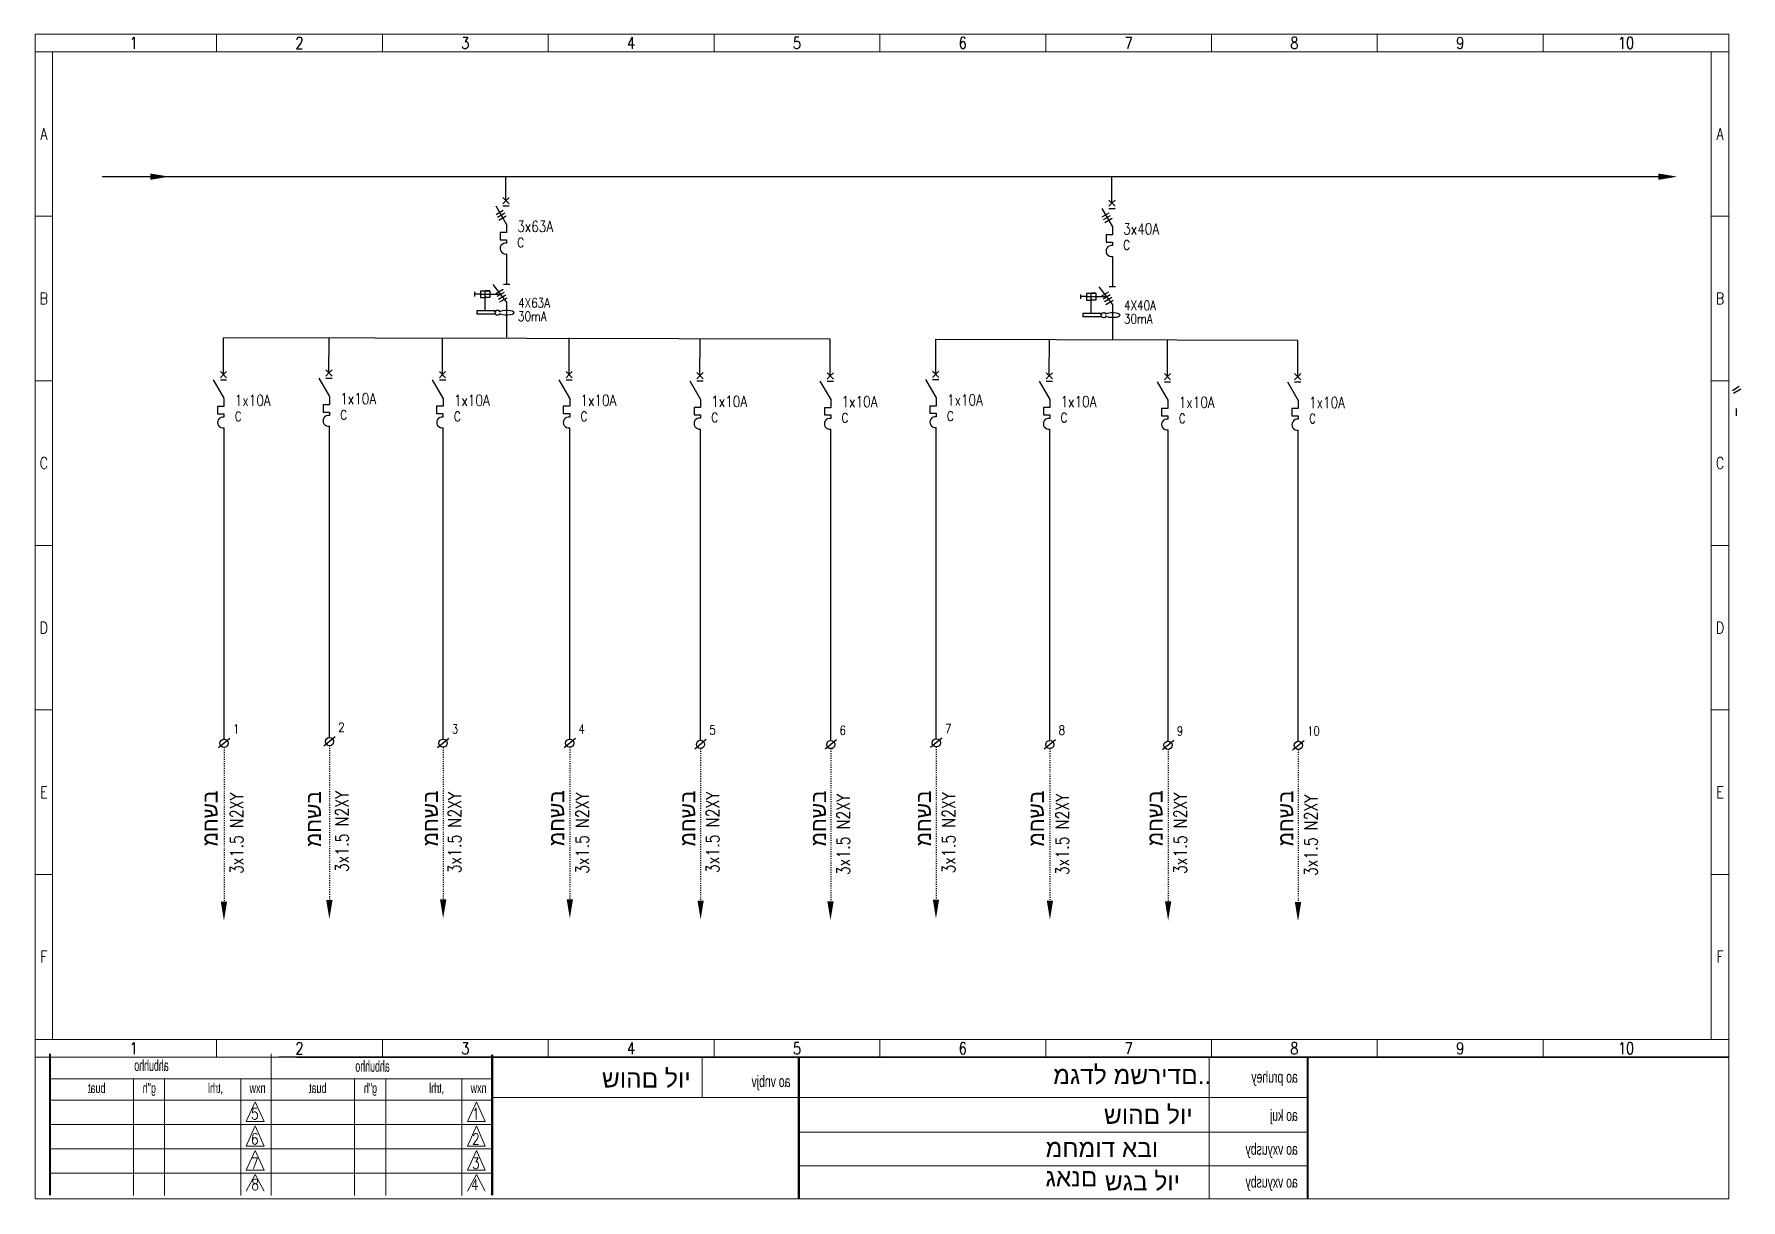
# Model space of a CAD drawing. Header units: millimetres. Extents: x 46170 to 87148, y 12751 to 40933.
# Drawn here: x 81933 to 86425, y 32437 to 35505 of the extents above; entities that cross this region are included whole.
import ezdxf
from ezdxf.enums import TextEntityAlignment as Align

# ---------------------------------------------------------------- set-up
doc = ezdxf.new("R2010")
doc.units = ezdxf.units.MM
doc.linetypes.add('ACAD_ISO03W100', pattern=[30, 12, -18])
doc.layers.add('A3', color=3, linetype='Continuous')
doc.styles.add('ROMANS', font='romans.shx')
doc.styles.get("Standard").update_dxf_attribs({"font": 'arial.ttf'})
doc.styles.add('TECHNO_M', font='techno_m.shx')

msp = doc.modelspace()

# ---------------------------------------------------------------- linework, layer by layer
at = {"color": 7, "linetype": 'ByBlock', "lineweight": 13, "ltscale": 2}
for p, q in [((81935.7, 32439.8), (81935.7, 35505.1)), ((81935.7, 35505.1), (86392.9, 35505.1)), ((81935.7, 32439.8), (81935.7, 35505.1)), ((81935.7, 35505.1), (86392.9, 35505.1)), ((86346.8, 35458.5), (86346.8, 32859.1)), ((81935.7, 32859.1), (86392.9, 32859.1)), ((82556.7, 32821.5), (82556.7, 32448.8)), ((83691.3, 32811.5), (83691.3, 32706.3)), ((85025.3, 32810.3), (85025.3, 32439.8)), ((82194.8, 32755.8), (82194.8, 32448.8)), ((82276.6, 32755.8), (82276.6, 32448.8)), ((82477.4, 32755.8), (82477.4, 32448.8)), ((82776.7, 32755.8), (82776.7, 32448.8)), ((82858.4, 32755.8), (82858.4, 32448.8)), ((83059.2, 32755.8), (83059.2, 32448.8))]:
    msp.add_line(p, q, dxfattribs=at)
at = {"color": 7, "linetype": 'ByBlock', "lineweight": 13}
for p, q in [((82413.3, 35505.1), (82413.3, 35458.5)), ((82413.3, 35505.1), (82413.3, 35458.5)), ((82413.3, 35505.1), (82413.3, 35458.5)), ((82413.3, 35505.1), (82413.3, 35458.5)), ((82849.7, 35505.1), (82849.7, 35458.5)), ((82849.7, 35505.1), (82849.7, 35458.5)), ((82849.7, 35505.1), (82849.7, 35458.5)), ((82849.7, 35505.1), (82849.7, 35458.5)), ((83286.1, 35505.1), (83286.1, 35458.5)), ((83286.1, 35505.1), (83286.1, 35458.5)), ((83286.1, 35505.1), (83286.1, 35458.5)), ((83286.1, 35505.1), (83286.1, 35458.5)), ((83722.5, 35505.1), (83722.5, 35458.5)), ((83722.5, 35505.1), (83722.5, 35458.5)), ((83722.5, 35505.1), (83722.5, 35458.5)), ((83722.5, 35505.1), (83722.5, 35458.5)), ((84158.9, 35505.1), (84158.9, 35458.5)), ((84158.9, 35505.1), (84158.9, 35458.5)), ((84158.9, 35505.1), (84158.9, 35458.5)), ((84158.9, 35505.1), (84158.9, 35458.5)), ((84595.3, 35505.1), (84595.3, 35458.5)), ((84595.3, 35505.1), (84595.3, 35458.5)), ((85031.6, 35505.1), (85031.6, 35458.5)), ((85031.6, 35505.1), (85031.6, 35458.5)), ((85468, 35505.1), (85468, 35458.5)), ((85468, 35505.1), (85468, 35458.5)), ((85904.4, 35505.1), (85904.4, 35458.5)), ((85904.4, 35505.1), (85904.4, 35458.5)), ((81935.7, 35458.5), (86392.9, 35458.5)), ((81935.7, 35025.9), (81981.8, 35025.9)), ((86346.8, 35025.9), (86392.9, 35025.9)), ((81935.7, 34592.7), (81981.8, 34592.7)), ((86346.8, 34592.7), (86392.9, 34592.7)), ((81935.7, 34159.6), (81981.8, 34159.6)), ((86346.8, 34159.6), (86392.9, 34159.6)), ((81935.7, 33726.4), (81981.8, 33726.4)), ((81935.7, 33726.4), (81981.8, 33726.4)), ((86346.8, 33726.4), (86392.9, 33726.4)), ((81935.7, 33293.3), (81981.8, 33293.3)), ((86346.8, 33293.3), (86392.9, 33293.3)), ((82413.3, 32859.1), (82413.3, 32812.5)), ((82413.3, 32859.1), (82413.3, 32812.5)), ((82413.3, 32859.1), (82413.3, 32812.5)), ((82413.3, 32859.1), (82413.3, 32812.5)), ((82849.7, 32859.1), (82849.7, 32812.5)), ((82849.7, 32859.1), (82849.7, 32812.5)), ((82849.7, 32859.1), (82849.7, 32812.5)), ((82849.7, 32859.1), (82849.7, 32812.5)), ((83286.1, 32859.1), (83286.1, 32812.5)), ((83286.1, 32859.1), (83286.1, 32812.5)), ((83286.1, 32859.1), (83286.1, 32812.5)), ((83286.1, 32859.1), (83286.1, 32812.5)), ((83722.5, 32859.1), (83722.5, 32812.5)), ((83722.5, 32859.1), (83722.5, 32812.5)), ((83722.5, 32859.1), (83722.5, 32812.5)), ((83722.5, 32859.1), (83722.5, 32812.5)), ((84158.9, 32859.1), (84158.9, 32812.5)), ((84158.9, 32859.1), (84158.9, 32812.5)), ((84158.9, 32859.1), (84158.9, 32812.5)), ((84158.9, 32859.1), (84158.9, 32812.5)), ((84595.3, 32859.1), (84595.3, 32812.5)), ((84595.3, 32859.1), (84595.3, 32812.5)), ((85031.6, 32859.1), (85031.6, 32812.5)), ((85031.6, 32859.1), (85031.6, 32812.5)), ((85468, 32859.1), (85468, 32812.5)), ((85468, 32859.1), (85468, 32812.5)), ((85904.4, 32859.1), (85904.4, 32812.5)), ((85904.4, 32859.1), (85904.4, 32812.5))]:
    msp.add_line(p, q, dxfattribs=at)
at = {"color": 7, "linetype": 'Continuous', "lineweight": 13}
for p, q in [((81981.8, 35458.5), (81981.8, 32859.1)), ((83138.6, 32755.8), (81974.8, 32755.8)), ((82556.7, 32755.8), (82556.7, 32755.8)), ((83138.6, 32755.8), (83138.6, 32755.8)), ((83138.6, 32699.4), (81974.8, 32699.4)), ((85284.8, 32706.3), (83138.6, 32706.3)), ((83138.6, 32635.3), (81974.8, 32635.3)), ((83138.6, 32571.3), (81974.8, 32571.3)), ((83138.6, 32507.2), (81974.8, 32507.2)), ((82556.7, 32507.2), (82556.7, 32507.2))]:
    msp.add_line(p, q, dxfattribs=at)
at = {"color": 0, "linetype": 'ByBlock', "ltscale": 2}
for p, q in [((82112.5, 35130), (86207.4, 35130)), ((83175, 35066.7), (83175, 35130)), ((84769.7, 35060.2), (84769.7, 35129.9)), ((82431.6, 34609), (82431.8, 34705.4)), ((84028.5, 34701.9), (82431.8, 34705.4)), ((82709.1, 34613.4), (82709.3, 34705.4)), ((83008, 34609.1), (83008.2, 34705.5)), ((83341.3, 34609.1), (83341.5, 34705.5)), ((83685.5, 34606), (83685.7, 34702.4)), ((84028.3, 34605.5), (84028.5, 34701.9)), ((84305.9, 34609.9), (84306, 34701.9)), ((84604.8, 34605.7), (84605, 34702)), ((84915.9, 34603.8), (84916.1, 34700.2)), ((85258.7, 34603.3), (85258.9, 34699.7))]:
    msp.add_line(p, q, dxfattribs=at)
at = {"color": 7, "linetype": 'ByBlock', "lineweight": -2}
for p, q in [((83148, 35053), (83176.1, 35004.4)), ((84742.7, 35046.6), (84770.8, 34997.9)), ((83176.2, 35004.2), (83176.2, 34983.1)), ((84770.9, 34997.8), (84770.9, 34976.6)), ((83176.2, 34983.1), (83159.5, 34983.1)), ((83159.5, 34983.1), (83159.5, 34963.8)), ((83159.5, 34963.8), (83176.2, 34963.8)), ((84770.9, 34976.6), (84754.2, 34976.6)), ((84754.2, 34976.6), (84754.2, 34957.4)), ((84754.2, 34957.4), (84770.9, 34957.4)), ((83092.3, 34826.5), (83092.3, 34815)), ((83110.5, 34820.7), (83092.3, 34820.7)), ((83108.1, 34829.8), (83132.1, 34829.8)), ((83108.1, 34829.8), (83108.1, 34811.7)), ((83108.1, 34811.7), (83120.1, 34811.7)), ((83110.5, 34820.7), (83129.7, 34820.7)), ((83120.1, 34776.4), (83120.1, 34829.8)), ((83132.1, 34829.8), (83120.1, 34829.8)), ((83120.1, 34827), (83120.1, 34828.3)), ((83120.1, 34814.4), (83120.1, 34813.2)), ((83132.1, 34811.7), (83120.1, 34811.7)), ((83129.7, 34820.7), (83161.2, 34820.7)), ((83132.1, 34829.8), (83132.1, 34811.7)), ((83176.4, 34800.9), (83141.5, 34846.5)), ((84687, 34820), (84687, 34808.5)), ((84705.2, 34814.3), (84687, 34814.3)), ((84702.8, 34823.3), (84726.9, 34823.3)), ((84702.8, 34823.3), (84702.8, 34805.2)), ((84705.2, 34814.3), (84724.4, 34814.3)), ((84714.8, 34769.9), (84714.8, 34823.3)), ((84726.9, 34823.3), (84714.8, 34823.3)), ((84714.8, 34820.5), (84714.8, 34821.8)), ((84724.4, 34814.3), (84756, 34814.3)), ((84726.9, 34823.3), (84726.9, 34805.2)), ((84771.2, 34794.4), (84736.2, 34840.1)), ((83145.8, 34776.4), (83098.1, 34776.4)), ((83098.1, 34776.4), (83098.1, 34767.7)), ((83145.8, 34767.7), (83098.1, 34767.7)), ((83145.8, 34773.7), (83145.8, 34776.4)), ((83147.5, 34773.7), (83145.8, 34773.7)), ((83147.5, 34770.4), (83145.8, 34770.4)), ((83145.8, 34770.4), (83145.8, 34767.7)), ((83147.5, 34776.1), (83147.5, 34773.7)), ((83147.5, 34768), (83147.5, 34770.4)), ((83157.8, 34774.2), (83157.8, 34777.3)), ((83157.8, 34769.9), (83157.8, 34766.8)), ((83157.8, 34769.9), (83157.8, 34766.8)), ((84740.5, 34769.9), (84692.9, 34769.9)), ((84692.9, 34769.9), (84692.9, 34761.2)), ((84702.8, 34805.2), (84714.8, 34805.2)), ((84714.8, 34808), (84714.8, 34806.7)), ((84726.9, 34805.2), (84714.8, 34805.2)), ((84740.5, 34767.2), (84740.5, 34769.9)), ((84742.2, 34767.2), (84740.5, 34767.2)), ((84742.2, 34769.6), (84742.2, 34767.2)), ((84752.5, 34767.7), (84752.5, 34770.8)), ((84740.5, 34761.2), (84692.9, 34761.2)), ((84742.2, 34763.9), (84740.5, 34763.9)), ((84740.5, 34763.9), (84740.5, 34761.2)), ((84742.2, 34761.5), (84742.2, 34763.9)), ((84752.5, 34763.4), (84752.5, 34760.3)), ((84752.5, 34763.4), (84752.5, 34760.3)), ((82404.6, 34595.3), (82432.7, 34546.6)), ((82682.1, 34599.7), (82710.2, 34551)), ((82981, 34595.4), (83009.1, 34546.8)), ((83314.3, 34595.4), (83342.4, 34546.8)), ((83658.5, 34592.4), (83686.6, 34543.7)), ((84001.3, 34591.9), (84029.5, 34543.2)), ((84278.9, 34596.3), (84307, 34547.6)), ((84577.8, 34592), (84605.9, 34543.3)), ((84888.9, 34590.1), (84917, 34541.4)), ((85231.7, 34589.7), (85259.9, 34541)), ((82432.8, 34546.5), (82432.8, 34525.3)), ((82710.4, 34550.9), (82710.4, 34529.7)), ((83009.3, 34546.6), (83009.3, 34525.5)), ((83342.6, 34546.6), (83342.6, 34525.5)), ((83686.7, 34543.5), (83686.7, 34522.4)), ((84029.6, 34543.1), (84029.6, 34521.9)), ((84307.1, 34547.5), (84307.1, 34526.3)), ((84606, 34543.2), (84606, 34522)), ((84917.1, 34541.3), (84917.1, 34520.2)), ((85260, 34540.8), (85260, 34519.7)), ((82432.8, 34525.3), (82416.1, 34525.3)), ((82416.1, 34525.3), (82416.1, 34506.1)), ((82416.1, 34506.1), (82432.8, 34506.1)), ((82710.4, 34529.7), (82693.6, 34529.7)), ((82693.6, 34529.7), (82693.6, 34510.5)), ((82693.6, 34510.5), (82710.3, 34510.5)), ((83009.3, 34525.5), (82992.5, 34525.5)), ((82992.5, 34525.5), (82992.5, 34506.2)), ((82992.5, 34506.2), (83009.2, 34506.2)), ((83342.6, 34525.5), (83325.8, 34525.5)), ((83325.8, 34525.5), (83325.8, 34506.2)), ((83325.8, 34506.2), (83342.6, 34506.2)), ((83686.7, 34522.4), (83670, 34522.4)), ((83670, 34522.4), (83670, 34503.1)), ((83670, 34503.1), (83686.7, 34503.1)), ((84029.6, 34521.9), (84012.8, 34521.9)), ((84012.8, 34521.9), (84012.8, 34502.7)), ((84012.8, 34502.7), (84029.6, 34502.7)), ((84307.1, 34526.3), (84290.4, 34526.3)), ((84290.4, 34526.3), (84290.4, 34507.1)), ((84290.4, 34507.1), (84307.1, 34507.1)), ((84606, 34522), (84589.3, 34522)), ((84589.3, 34522), (84589.3, 34502.8)), ((84589.3, 34502.8), (84606, 34502.8)), ((84917.1, 34520.2), (84900.4, 34520.2)), ((84900.4, 34520.2), (84900.4, 34500.9)), ((84900.4, 34500.9), (84917.1, 34500.9)), ((85260, 34519.7), (85243.2, 34519.7)), ((85243.2, 34519.7), (85243.2, 34500.5)), ((85243.2, 34500.5), (85260, 34500.5)), ((86412.7, 34519.8), (86412.7, 34500.6))]:
    msp.add_line(p, q, dxfattribs=at)
at = {"lineweight": -2}
for p, q in [((83149.1, 35030.6), (83167.5, 35041.4)), ((84743.8, 35024.2), (84762.3, 35035)), ((83152.6, 35023.4), (83171.6, 35034.5)), ((83156.2, 35015.9), (83175.2, 35027)), ((84747.3, 35016.9), (84766.3, 35028)), ((84750.9, 35009.4), (84769.9, 35020.5)), ((83148.2, 34822.5), (83167.2, 34833.6)), ((83151.8, 34815.2), (83170.7, 34826.3)), ((83155.4, 34807.7), (83174.3, 34818.8)), ((83159, 34800.3), (83177.9, 34811.4)), ((84742.9, 34816), (84761.9, 34827.1)), ((84746.5, 34808.7), (84765.4, 34819.8)), ((84750.1, 34801.3), (84769, 34812.4)), ((84753.7, 34793.8), (84772.6, 34804.9)), ((86402.4, 34567.4), (86420.8, 34578.2)), ((86405.9, 34560.1), (86424.9, 34571.2))]:
    msp.add_line(p, q, dxfattribs=at)
at = {"color": 7, "linetype": 'Continuous', "lineweight": -2}
for p, q in [((83166.7, 35053), (83183.3, 35053)), ((83166.8, 35074.9), (83183.2, 35058.5)), ((83175, 35066.7), (83166.8, 35058.5)), ((83175, 35066.7), (83183.2, 35074.9)), ((84761.5, 35068.4), (84777.9, 35052)), ((84769.7, 35060.2), (84761.5, 35052)), ((84761.5, 35046.6), (84778, 35046.6)), ((84769.7, 35060.2), (84777.9, 35068.4)), ((83176.2, 34963.8), (83176.2, 34954.9)), ((84770.9, 34957.4), (84770.9, 34948.5)), ((83184.8, 34846.5), (83168.1, 34846.5)), ((84779.5, 34840.1), (84762.8, 34840.1)), ((82423.4, 34617.2), (82439.8, 34600.8)), ((82431.6, 34609), (82423.4, 34600.8)), ((82423.4, 34595.3), (82439.9, 34595.3)), ((82431.6, 34609), (82439.8, 34617.2)), ((82700.9, 34621.6), (82717.3, 34605.2)), ((82709.1, 34613.4), (82700.9, 34605.2)), ((82700.9, 34599.7), (82717.4, 34599.7)), ((82709.1, 34613.4), (82717.3, 34621.6)), ((82999.8, 34617.3), (83016.2, 34600.9)), ((83008, 34609.1), (82999.8, 34600.9)), ((82999.8, 34595.4), (83016.3, 34595.4)), ((83008, 34609.1), (83016.2, 34617.3)), ((83333.1, 34617.3), (83349.5, 34600.9)), ((83341.3, 34609.1), (83333.1, 34600.9)), ((83333.1, 34595.4), (83349.6, 34595.4)), ((83341.3, 34609.1), (83349.5, 34617.3)), ((83677.2, 34592.4), (83693.8, 34592.4)), ((83677.3, 34614.2), (83693.7, 34597.8)), ((83685.5, 34606), (83677.3, 34597.8)), ((83685.5, 34606), (83693.7, 34614.2)), ((84020.1, 34613.7), (84036.5, 34597.3)), ((84028.3, 34605.5), (84020.1, 34597.3)), ((84020.1, 34591.9), (84036.6, 34591.9)), ((84028.3, 34605.5), (84036.5, 34613.7)), ((84297.6, 34596.3), (84314.2, 34596.3)), ((84297.7, 34618.1), (84314.1, 34601.7)), ((84305.9, 34609.9), (84297.7, 34601.7)), ((84305.9, 34609.9), (84314.1, 34618.1)), ((84596.5, 34592), (84613.1, 34592)), ((84596.6, 34613.9), (84613, 34597.5)), ((84604.8, 34605.7), (84596.6, 34597.5)), ((84604.8, 34605.7), (84613, 34613.9)), ((84907.6, 34590.1), (84924.2, 34590.1)), ((84907.7, 34612), (84924.1, 34595.6)), ((84915.9, 34603.8), (84907.7, 34595.6)), ((84915.9, 34603.8), (84924.1, 34612)), ((85250.5, 34611.5), (85266.9, 34595.1)), ((85258.7, 34603.3), (85250.5, 34595.1)), ((85250.5, 34589.7), (85267, 34589.7)), ((85258.7, 34603.3), (85266.9, 34611.5)), ((82432.8, 34506.1), (82432.8, 34497.2)), ((82710.3, 34510.5), (82710.3, 34501.6)), ((83009.2, 34506.2), (83009.2, 34497.3)), ((83342.6, 34506.2), (83342.6, 34497.3)), ((83686.7, 34503.1), (83686.7, 34494.2)), ((84029.6, 34502.7), (84029.6, 34493.8)), ((84307.1, 34507.1), (84307.1, 34498.2)), ((84606, 34502.8), (84606, 34493.9)), ((84917.1, 34500.9), (84917.1, 34492)), ((85260, 34500.5), (85260, 34491.6))]:
    msp.add_line(p, q, dxfattribs=at)
at = {"linetype": 'ByBlock', "ltscale": 2}
for p, q in [((83176.4, 34926.5), (83176.4, 34846.5)), ((84771.2, 34920), (84771.2, 34840.1)), ((83176.4, 34800.9), (83176.4, 34707.9)), ((84771.2, 34794.4), (84771.2, 34701.4)), ((82433.1, 33649.5), (82433.1, 34468.8)), ((82710.6, 33653.9), (82710.6, 34473.2)), ((83009.5, 33649.7), (83009.5, 34468.9)), ((83342.8, 33649.7), (83342.8, 34468.9)), ((83686.9, 33646.6), (83686.9, 34465.8)), ((84029.8, 33646.1), (84029.8, 34465.3)), ((84307.3, 33650.5), (84307.3, 34469.7)), ((84606.3, 33646.2), (84606.3, 34465.4)), ((84917.3, 33644.4), (84917.3, 34463.6)), ((85260.2, 33643.9), (85260.2, 34463.1))]:
    msp.add_line(p, q, dxfattribs=at)
msp.add_line((84306, 34701.9), (85258.9, 34699.7))
at = {"color": 7, "ltscale": 2}
for p, q in [((82448, 33651.2), (82418.1, 33626.3)), ((82725.5, 33655.6), (82695.6, 33630.7)), ((83024.4, 33651.3), (82994.5, 33626.4)), ((83357.8, 33651.3), (83327.9, 33626.4)), ((83701.9, 33648.2), (83672, 33623.3)), ((84044.8, 33647.8), (84014.9, 33622.8)), ((84322.3, 33652.2), (84292.4, 33627.2)), ((84621.2, 33647.9), (84591.3, 33622.9)), ((84932.3, 33646), (84902.4, 33621.1)), ((85275.2, 33645.5), (85245.3, 33620.6))]:
    msp.add_line(p, q, dxfattribs=at)
at = {"linetype": 'ACAD_ISO03W100', "ltscale": 0.2}
for p, q in [((82433.1, 33627.9), (82433.1, 33222.2)), ((82710.6, 33632.3), (82710.6, 33226.7)), ((83009.5, 33628), (83009.5, 33222.4)), ((83342.8, 33628), (83342.8, 33222.4)), ((83686.9, 33624.9), (83686.9, 33219.3)), ((84029.8, 33624.5), (84029.8, 33218.8)), ((84307.3, 33628.9), (84307.3, 33223.2)), ((84606.3, 33624.6), (84606.3, 33218.9)), ((84917.3, 33622.7), (84917.3, 33217.1)), ((85260.2, 33622.3), (85260.2, 33216.6))]:
    msp.add_line(p, q, dxfattribs=at)
at = {"color": 7, "lineweight": 13}
for p, q in [((82515.2, 32695.4), (82491.6, 32642.8)), ((82515.2, 32695.4), (82538.7, 32642.8)), ((83097, 32695.4), (83073.5, 32642.8)), ((83097, 32695.4), (83120.6, 32642.8)), ((82491.6, 32642.8), (82538.7, 32642.8)), ((82515.2, 32631.4), (82491.6, 32578.7)), ((82515.2, 32631.4), (82538.7, 32578.7)), ((83073.5, 32642.8), (83120.6, 32642.8)), ((83097, 32631.4), (83073.5, 32578.7)), ((83097, 32631.4), (83120.6, 32578.7)), ((82491.6, 32578.7), (82538.7, 32578.7)), ((82515.2, 32567.3), (82491.6, 32514.7)), ((82515.2, 32567.3), (82538.7, 32514.7)), ((83073.5, 32578.7), (83120.6, 32578.7)), ((83097, 32567.3), (83073.5, 32514.7)), ((83097, 32567.3), (83120.6, 32514.7)), ((82491.6, 32514.7), (82538.7, 32514.7)), ((82515.2, 32503.3), (82491.6, 32459.6)), ((82515.2, 32503.3), (82538.7, 32459.6)), ((83073.5, 32514.7), (83120.6, 32514.7)), ((83097, 32503.3), (83073.5, 32459.6)), ((83097, 32503.3), (83120.6, 32459.6))]:
    msp.add_line(p, q, dxfattribs=at)
at = {"color": 7, "lineweight": 13, "ltscale": 2}
for p, q in [((83945.7, 32615.1), (85284.8, 32615.1)), ((83945.7, 32526.2), (85284.8, 32526.2))]:
    msp.add_line(p, q, dxfattribs=at)
at = {"color": 7, "linetype": 'ByBlock', "lineweight": 13, "ltscale": 2}
for points in [[(81935.7, 32439.8), (86392.9, 32439.8), (86392.9, 35505.1), (81935.7, 35505.1)], [(81935.7, 35505.1), (86392.9, 35505.1), (86392.9, 32439.8), (81935.7, 32439.8)], [(81935.7, 32439.8), (86392.9, 32439.8), (86392.9, 35505.1), (81935.7, 35505.1)], [(81935.7, 35505.1), (86392.9, 35505.1), (86392.9, 32439.8), (81935.7, 32439.8)], [(81935.7, 32859.1), (86392.9, 32859.1), (86392.9, 32812.5), (81935.7, 32812.5)]]:
    msp.add_lwpolyline(points, close=True, dxfattribs=at)
at = {"color": 7, "linetype": 'ByBlock', "lineweight": 13, "ltscale": 2, "const_width": 5}
msp.add_lwpolyline([(81935.7, 32812.5), (86392.9, 32812.5), (86392.9, 32812.5), (81935.7, 32812.5)], close=True, dxfattribs=at)
at = {"color": 7, "ltscale": 2}
for centre in [(82433.1, 33638.7), (82710.6, 33643.1), (83009.5, 33638.9), (83342.8, 33638.9), (83686.9, 33635.8), (84029.8, 33635.3), (84307.3, 33639.7), (84606.3, 33635.4), (84917.3, 33633.5), (85260.2, 33633.1)]:
    msp.add_circle(centre, 10.8, dxfattribs=at)
at = {"color": 7, "linetype": 'ByBlock', "lineweight": -2}
for centre, radius, start, end in [((83173.9, 34940.7), 14.4, 80.8849, 280.1182), ((84768.6, 34934.2), 14.4, 80.8849, 280.1182), ((83153.7, 34767.5), 10.6, 66.8973, 125.6982), ((83153.7, 34776.6), 10.6, 234.3018, 293.1027), ((84748.4, 34761), 10.6, 66.8973, 125.6982), ((84748.4, 34770.1), 10.6, 234.3018, 293.1027), ((82430.5, 34483), 14.4, 80.8849, 280.1182), ((82708, 34487.4), 14.4, 80.8849, 280.1182), ((83007, 34483.1), 14.4, 80.8849, 280.1182), ((83340.3, 34483.1), 14.4, 80.8849, 280.1182), ((84304.8, 34483.9), 14.4, 80.8849, 280.1182), ((83684.4, 34480), 14.4, 80.8849, 280.1182), ((84027.3, 34479.5), 14.4, 80.8849, 280.1182), ((84603.7, 34479.6), 14.4, 80.8849, 280.1182), ((84914.8, 34477.8), 14.4, 80.8849, 280.1182), ((85257.7, 34477.3), 14.4, 80.8849, 280.1182)]:
    msp.add_arc(centre, radius, start, end, dxfattribs=at)
for centre in [(83176.4, 34772), (84771.2, 34765.6)]:
    msp.add_ellipse(centre, major_axis=(-20, 0), ratio=0.292341, start_param=0.37335, end_param=5.909835, dxfattribs=at)
at = {"color": 7, "linetype": 'ByBlock', "lineweight": -2, "ltscale": 30}
for points in [[(82238.6, 35138.3), (82288.6, 35130), (82238.6, 35121.6)], [(86207.4, 35138.3), (86257.4, 35130), (86207.4, 35121.6)], [(82441.1, 33221.8), (82432.7, 33171.8), (82424.4, 33221.8)], [(82718.6, 33226.2), (82710.3, 33176.2), (82701.9, 33226.2)], [(83018.1, 33227.9), (83009.7, 33177.9), (83001.4, 33227.9)], [(83351.4, 33227.9), (83343.1, 33177.9), (83334.7, 33227.9)], [(83695.5, 33224.8), (83687.2, 33174.8), (83678.9, 33224.8)], [(84037.4, 33223), (84029, 33173), (84020.7, 33223)], [(84314.9, 33227.4), (84306.6, 33177.4), (84298.2, 33227.4)], [(84614.8, 33224.5), (84606.5, 33174.5), (84598.2, 33224.5)], [(84925.9, 33222.6), (84917.6, 33172.6), (84909.3, 33222.6)], [(85267.8, 33220.8), (85259.4, 33170.8), (85251.1, 33220.8)]]:
    msp.add_solid(points, dxfattribs=at)
at = {"layer": 'A3', "color": 7, "lineweight": 13, "const_width": 5.63}
for points in [[(81974.8, 32448.8), (81974.8, 32821.5)], [(83138.6, 32448.8), (83138.6, 32819.4)], [(83945.7, 32439.8), (83945.7, 32814)], [(85284.8, 32439.8), (85284.8, 32811.2)]]:
    msp.add_lwpolyline(points, dxfattribs=at)

# ---------------------------------------------------------------- texts
at = {"color": 7, "lineweight": 13, "style": 'ROMANS', "width": 0.8}
for s, height, p in [('1', 31.1, (82195.1, 35481.8)), ('1', 31.1, (82195.1, 35481.8)), ('1', 31.1, (82195.1, 35481.8)), ('1', 31.1, (82195.1, 35481.8)), ('2', 31.1, (82631.5, 35481.8)), ('2', 31.1, (82631.5, 35481.8)), ('2', 31.1, (82631.5, 35481.8)), ('2', 31.1, (82631.5, 35481.8)), ('3', 31.1, (83067.9, 35481.8)), ('3', 31.1, (83067.9, 35481.8)), ('3', 31.1, (83067.9, 35481.8)), ('3', 31.1, (83067.9, 35481.8)), ('4', 31.1, (83504.3, 35481.8)), ('4', 31.1, (83504.3, 35481.8)), ('4', 31.1, (83504.3, 35481.8)), ('4', 31.1, (83504.3, 35481.8)), ('5', 31.1, (83940.7, 35481.8)), ('5', 31.1, (83940.7, 35481.8)), ('5', 31.1, (83940.7, 35481.8)), ('5', 31.1, (83940.7, 35481.8)), ('6', 31.1, (84377.1, 35481.8)), ('6', 31.1, (84377.1, 35481.8)), ('7', 31.1, (84813.5, 35481.8)), ('7', 31.1, (84813.5, 35481.8)), ('8', 31.1, (85249.8, 35481.8)), ('8', 31.1, (85249.8, 35481.8)), ('9', 31.1, (85686.2, 35481.8)), ('9', 31.1, (85686.2, 35481.8)), ('10', 31.06, (86122.6, 35481.8)), ('10', 31.06, (86122.6, 35481.8)), ('A', 30.7, (81958.9, 35242.5)), ('A', 30.7, (86370, 35242.5)), ('B', 30.7, (81958.9, 34809.3)), ('B', 30.7, (86370, 34809.3)), ('C', 30.7, (81958.9, 34376.1)), ('C', 30.7, (86370, 34376.1)), ('D', 30.7, (81958.9, 33943)), ('D', 30.7, (86370, 33943)), ('E', 30.7, (81958.9, 33509.8)), ('E', 30.7, (86370, 33509.8)), ('F', 30.7, (81958.9, 33076.7)), ('F', 30.7, (86370, 33076.7)), ('1', 31.1, (82195.1, 32835.8)), ('1', 31.1, (82195.1, 32835.8)), ('1', 31.1, (82195.1, 32835.8)), ('1', 31.1, (82195.1, 32835.8)), ('2', 31.1, (82631.5, 32835.8)), ('2', 31.1, (82631.5, 32835.8)), ('2', 31.1, (82631.5, 32835.8)), ('2', 31.1, (82631.5, 32835.8)), ('3', 31.1, (83067.9, 32835.8)), ('3', 31.1, (83067.9, 32835.8)), ('3', 31.1, (83067.9, 32835.8)), ('3', 31.1, (83067.9, 32835.8)), ('4', 31.1, (83504.3, 32835.8)), ('4', 31.1, (83504.3, 32835.8)), ('4', 31.1, (83504.3, 32835.8)), ('4', 31.1, (83504.3, 32835.8)), ('5', 31.1, (83940.7, 32835.8)), ('5', 31.1, (83940.7, 32835.8)), ('5', 31.1, (83940.7, 32835.8)), ('5', 31.1, (83940.7, 32835.8)), ('6', 31.1, (84377.1, 32835.8)), ('6', 31.1, (84377.1, 32835.8)), ('7', 31.1, (84813.5, 32835.8)), ('7', 31.1, (84813.5, 32835.8)), ('8', 31.1, (85249.8, 32835.8)), ('8', 31.1, (85249.8, 32835.8)), ('9', 31.1, (85686.2, 32835.8)), ('9', 31.1, (85686.2, 32835.8)), ('10', 31.06, (86122.6, 32835.8)), ('10', 31.06, (86122.6, 32835.8))]:
    msp.add_text(s, height=height, dxfattribs=at).set_placement(p, align=Align.MIDDLE)
at = {"color": 7, "lineweight": -2, "style": 'ROMANS', "width": 0.8}
for s, height, p in [('3x63A', 29, (83204.7, 34984.5, -75649.1)), ('3x40A', 29, (84799.5, 34978, -75649.1)), ('C', 25, (83204.7, 34944.1, -75649.1)), ('C', 25, (84799.5, 34937.6, -75649.1)), ('30mA', 25, (83206.6, 34749.9, -75649.1)), ('4X63A', 25, (83206.9, 34785.2, -75649.1)), ('30mA', 25, (84801.3, 34743.4, -75649.1)), ('4X40A', 25, (84801.6, 34778.7, -75649.1)), ('1x10A', 29, (82461.3, 34526.8, -75649.1)), ('1x10A', 29, (82738.9, 34531.2, -75649.1)), ('1x10A', 29, (83037.8, 34526.9, -75649.1)), ('1x10A', 29, (83371.1, 34526.9, -75649.1)), ('1x10A', 29, (83715.2, 34523.8, -75649.1)), ('1x10A', 29, (84058.1, 34523.3, -75649.1)), ('1x10A', 29, (84335.6, 34527.7, -75649.1)), ('1x10A', 29, (84634.5, 34523.4, -75649.1)), ('1x10A', 29, (84945.6, 34521.6, -75649.1)), ('1x10A', 29, (85288.5, 34521.1, -75649.1)), ('C', 25, (82461.3, 34486.4, -75649.1)), ('C', 25, (82738.9, 34490.8, -75649.1)), ('C', 25, (83037.8, 34486.5, -75649.1)), ('C', 25, (83371.1, 34486.5, -75649.1)), ('C', 25, (83715.2, 34483.4, -75649.1)), ('C', 25, (84058.1, 34482.9, -75649.1)), ('C', 25, (84335.6, 34487.3, -75649.1)), ('C', 25, (84634.5, 34483.1, -75649.1)), ('C', 25, (84945.6, 34481.2, -75649.1)), ('C', 25, (85288.5, 34480.7, -75649.1))]:
    msp.add_text(s, height=height, dxfattribs=at).set_placement(p)
at = {"color": 7, "lineweight": 13, "style": 'ROMANS', "width": 0.8}
for s, height, p in [('1', 24, (82456.4, 33664.4, -75649.1)), ('2', 24, (82733.9, 33668.8, -75649.1)), ('3', 24, (83032.8, 33664.5, -75649.1)), ('4', 24, (83366.1, 33664.5, -75649.1)), ('7', 24, (84330.6, 33665.3, -75649.1)), ('5', 24, (83710.2, 33661.4, -75649.1)), ('6', 24, (84053.1, 33660.9, -75649.1)), ('8', 24, (84629.6, 33661.1, -75649.1)), ('9', 24, (84940.6, 33659.2, -75649.1)), ('10', 24, (85283.5, 33658.7, -75649.1)), ('5', 29, (82504, 32648.9)), ('1', 29, (83085.9, 32648.9)), ('6', 29, (82504, 32583)), ('2', 29, (83085.9, 32583)), ('7', 29, (82504, 32518.7)), ('3', 29, (83085.9, 32518.7)), ('8', 29, (82504.9, 32462.8)), ('4', 29, (83083, 32462.8))]:
    msp.add_text(s, height=height, dxfattribs=at).set_placement(p)
at = {"color": 7, "lineweight": -2, "style": 'ROMANS', "width": 0.8}
for p in [(82483.1, 33294.8, -82790.4), (82760.6, 33299.3, -82790.4), (83056.7, 33296.2, -82790.4), (83392.9, 33295.1, -82790.4), (83736.1, 33296.9, -82790.4), (84357.4, 33295.8, -82790.4), (84966.5, 33294.6, -82790.4), (84079.9, 33291.4, -82790.4), (84656.3, 33291.5, -82790.4), (85310.3, 33289.2, -82790.4)]:
    msp.add_text('3x1.5 N2XY', height=34.2, rotation=90, dxfattribs=at).set_placement(p)
at = {"color": 7, "lineweight": 13, "style": 'TECHNO_M', "text_generation_flag": 2}
for s, height, width, p in [('ahbuhho', 29, 0.7, (82287.3, 32776.2)), ('ahbuhho', 29, 0.7, (82869.1, 32774.1)), ('buat', 25.81, 0.8, (82120.9, 32718.4)), ('g"h', 25.81, 0.8, (82253.7, 32718.4)), (',trhl', 25.81, 0.8, (82430.4, 32718.4)), ('buat', 25.81, 0.8, (82702.7, 32718.4)), ('g"h', 25.81, 0.8, (82835.6, 32718.4)), (',trhl', 25.81, 0.8, (83012.2, 32718.4)), ('ao vnbjv ', 30, 0.8, (83923.6, 32733.9)), ('ao pruhey', 30, 0.8, (85258.8, 32745.4)), ('nxw', 25.81, 0.8, (82542.1, 32718.4)), ('nxw', 25.81, 0.8, (83123.9, 32718.4)), ('ao kuj', 30, 0.8, (85258.8, 32644.9)), ('ao vxyusby', 30, 0.8, (85258.8, 32555.7)), ('ao vxyusby', 30, 0.8, (85258.8, 32469.3))]:
    msp.add_text(s, height=height, dxfattribs=dict(at, width=width)).set_placement(p)
at = {"char_height": 39.38, "attachment_point": 1, "rotation": 90}
for insert in [(82376.5, 33367.2), (82648.7, 33365.7), (82956.4, 33367.4), (83288.8, 33368), (83633.6, 33367.1), (83977.8, 33367.5), (84254, 33367.5), (84551.1, 33366.8), (84863.5, 33367.8), (85207.6, 33367.4)]:
    msp.add_mtext_dynamic_manual_height_columns('מחשב', width=4250.721, gutter_width=196.9, heights=[0], dxfattribs=dict(at, insert=insert))
at = {"lineweight": 53, "attachment_point": 1}
for s, insert, char_height in [('מגדל משרידם..', (84615, 32787.5), 46.033), ('שוהם לוי', (83427.6, 32778.7), 46.03), ('שוהם לוי', (84748.7, 32682.9), 46.03), ('מחמוד אבו גאנם', (84595.1, 32595.4), 46.033), ('שגב לוי', (84751.1, 32507.8), 46.03)]:
    msp.add_mtext_dynamic_manual_height_columns(s, width=421.091, gutter_width=230.2, heights=[234.7], dxfattribs=dict(at, insert=insert, char_height=char_height))

doc.saveas('drawing.dxf')
